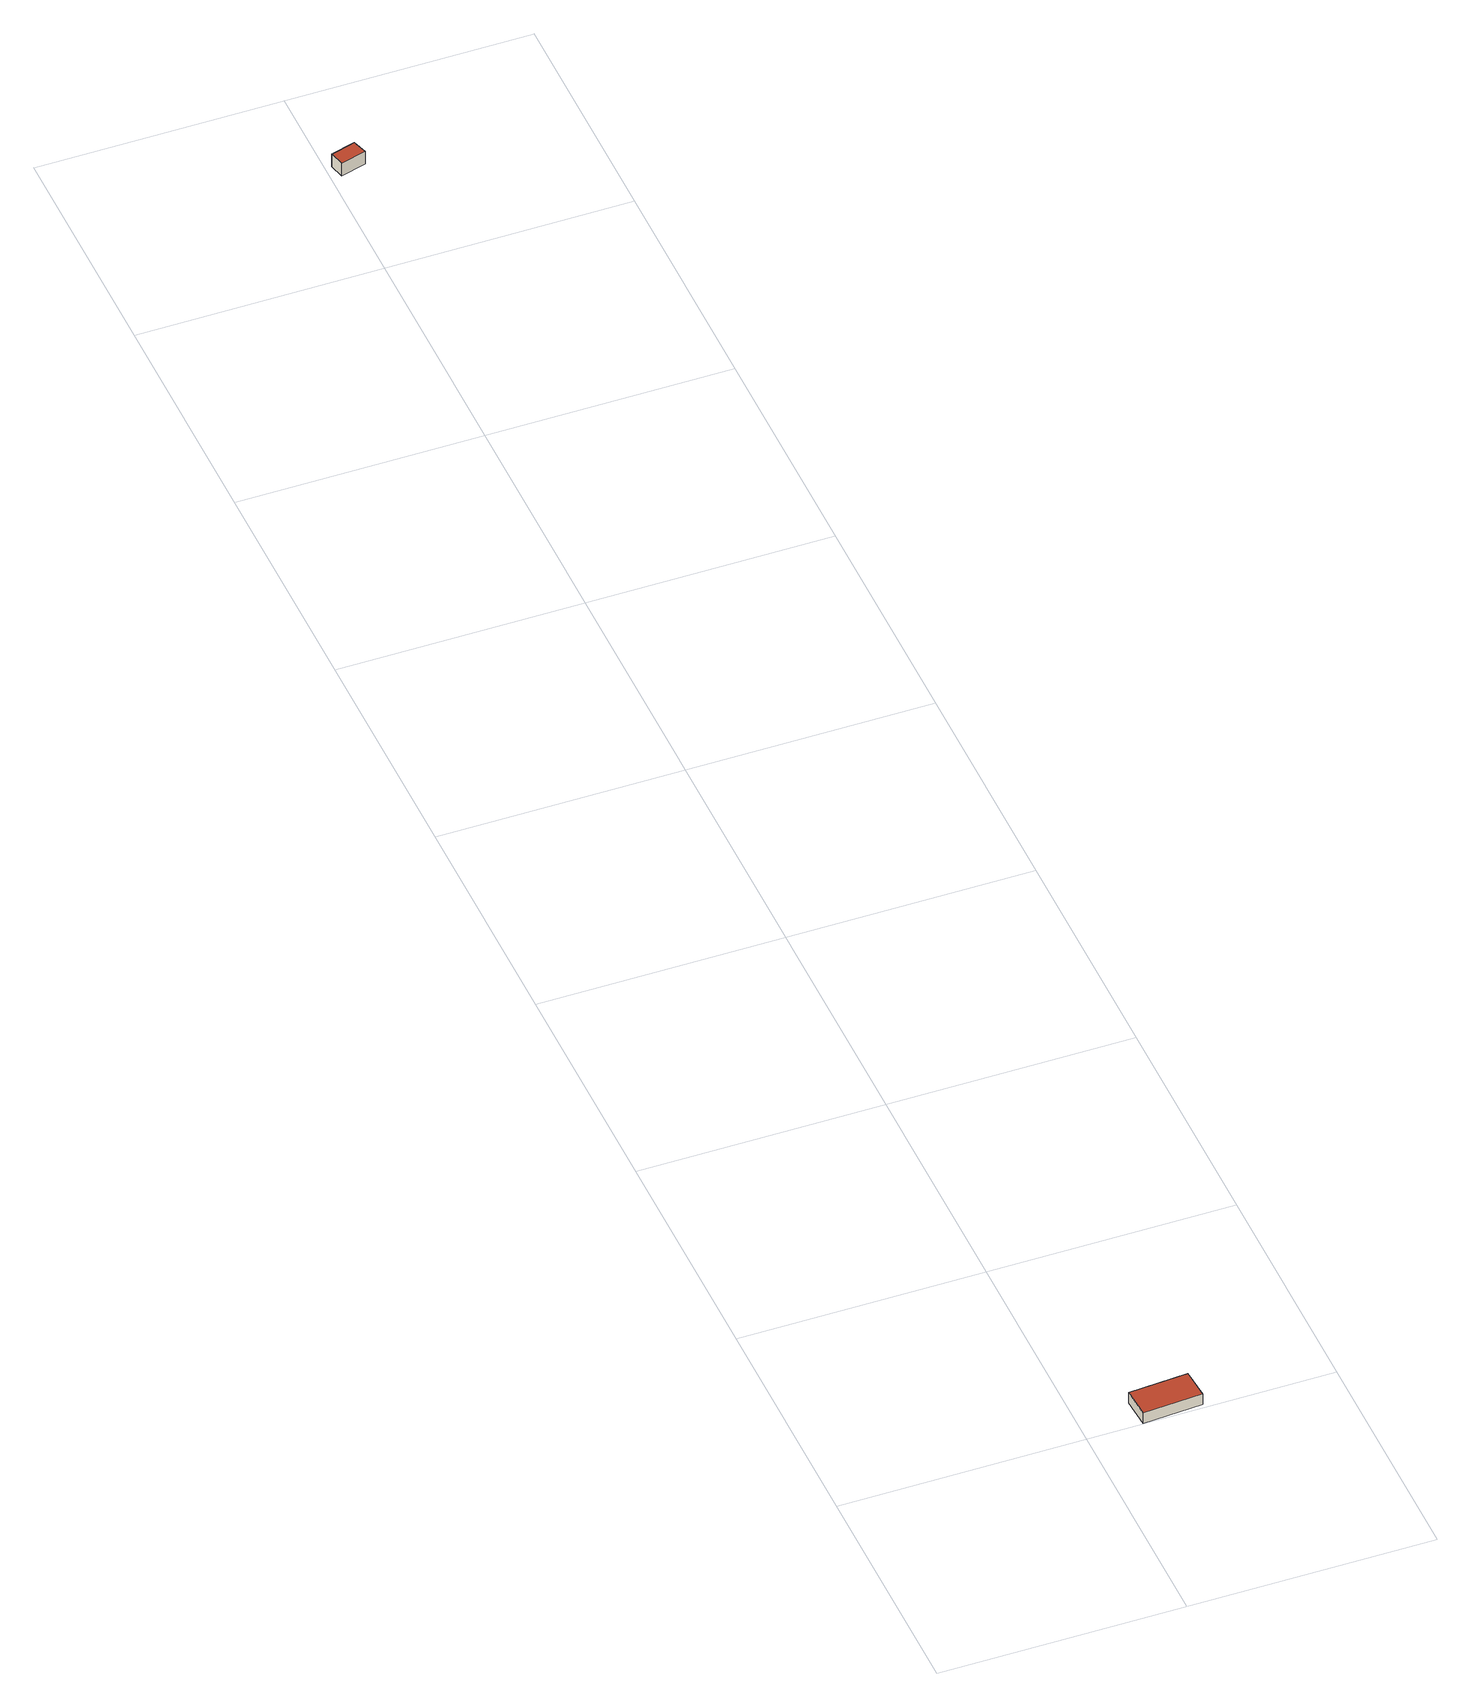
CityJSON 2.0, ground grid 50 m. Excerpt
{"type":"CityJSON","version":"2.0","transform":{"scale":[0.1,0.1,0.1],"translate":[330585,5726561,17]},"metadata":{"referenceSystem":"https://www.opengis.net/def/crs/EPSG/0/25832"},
"CityObjects":{
"building1":{"type":"Building","attributes":{"Geometrietyp2DReferenz":"3000","Gemeindeschluessel":"05170048","function":"31001_2512","roofType":"1000","measuredHeight":2.58},"address":[{"country":"Germany","locality":"Wesel","thoroughfareNumber":"1","thoroughfareName":"Gravinsel"}],"geometry":[{"type":"Solid","lod":"2","boundaries":[[[[0,1,2,3]],[[4,5,1,0]],[[6,7,5,4]],[[3,2,7,6]],[[4,0,3,6]],[[1,5,7,2]]]],"semantics":{"surfaces":[{"type":"WallSurface"},{"type":"RoofSurface"},{"type":"GroundSurface"}],"values":[[0,0,0,0,1,2]]}}]},
"building2":{"type":"Building","attributes":{"Geometrietyp2DReferenz":"3000","Gemeindeschluessel":"05170048","function":"51009_1610","roofType":"1000","measuredHeight":3.05},"geometry":[{"type":"Solid","lod":"2","boundaries":[[[[8,9,10,11]],[[12,13,9,8]],[[14,15,13,12]],[[11,10,15,14]],[[12,8,11,14]],[[9,13,15,10]]]],"semantics":{"surfaces":[{"type":"WallSurface"},{"type":"RoofSurface"},{"type":"GroundSurface"}],"values":[[0,0,0,0,1,2]]}}]}
},
"vertices":[
[236,10,31],[236,10,5],[232,73,5],[232,73,31],[114,1,31],[114,1,5],[110,65,31],[110,65,5],
[63,3752,65],[63,3752,34],[53,3783,34],[53,3783,65],[10,3737,65],[10,3737,34],[2,3768,65],[2,3768,34]
]}
